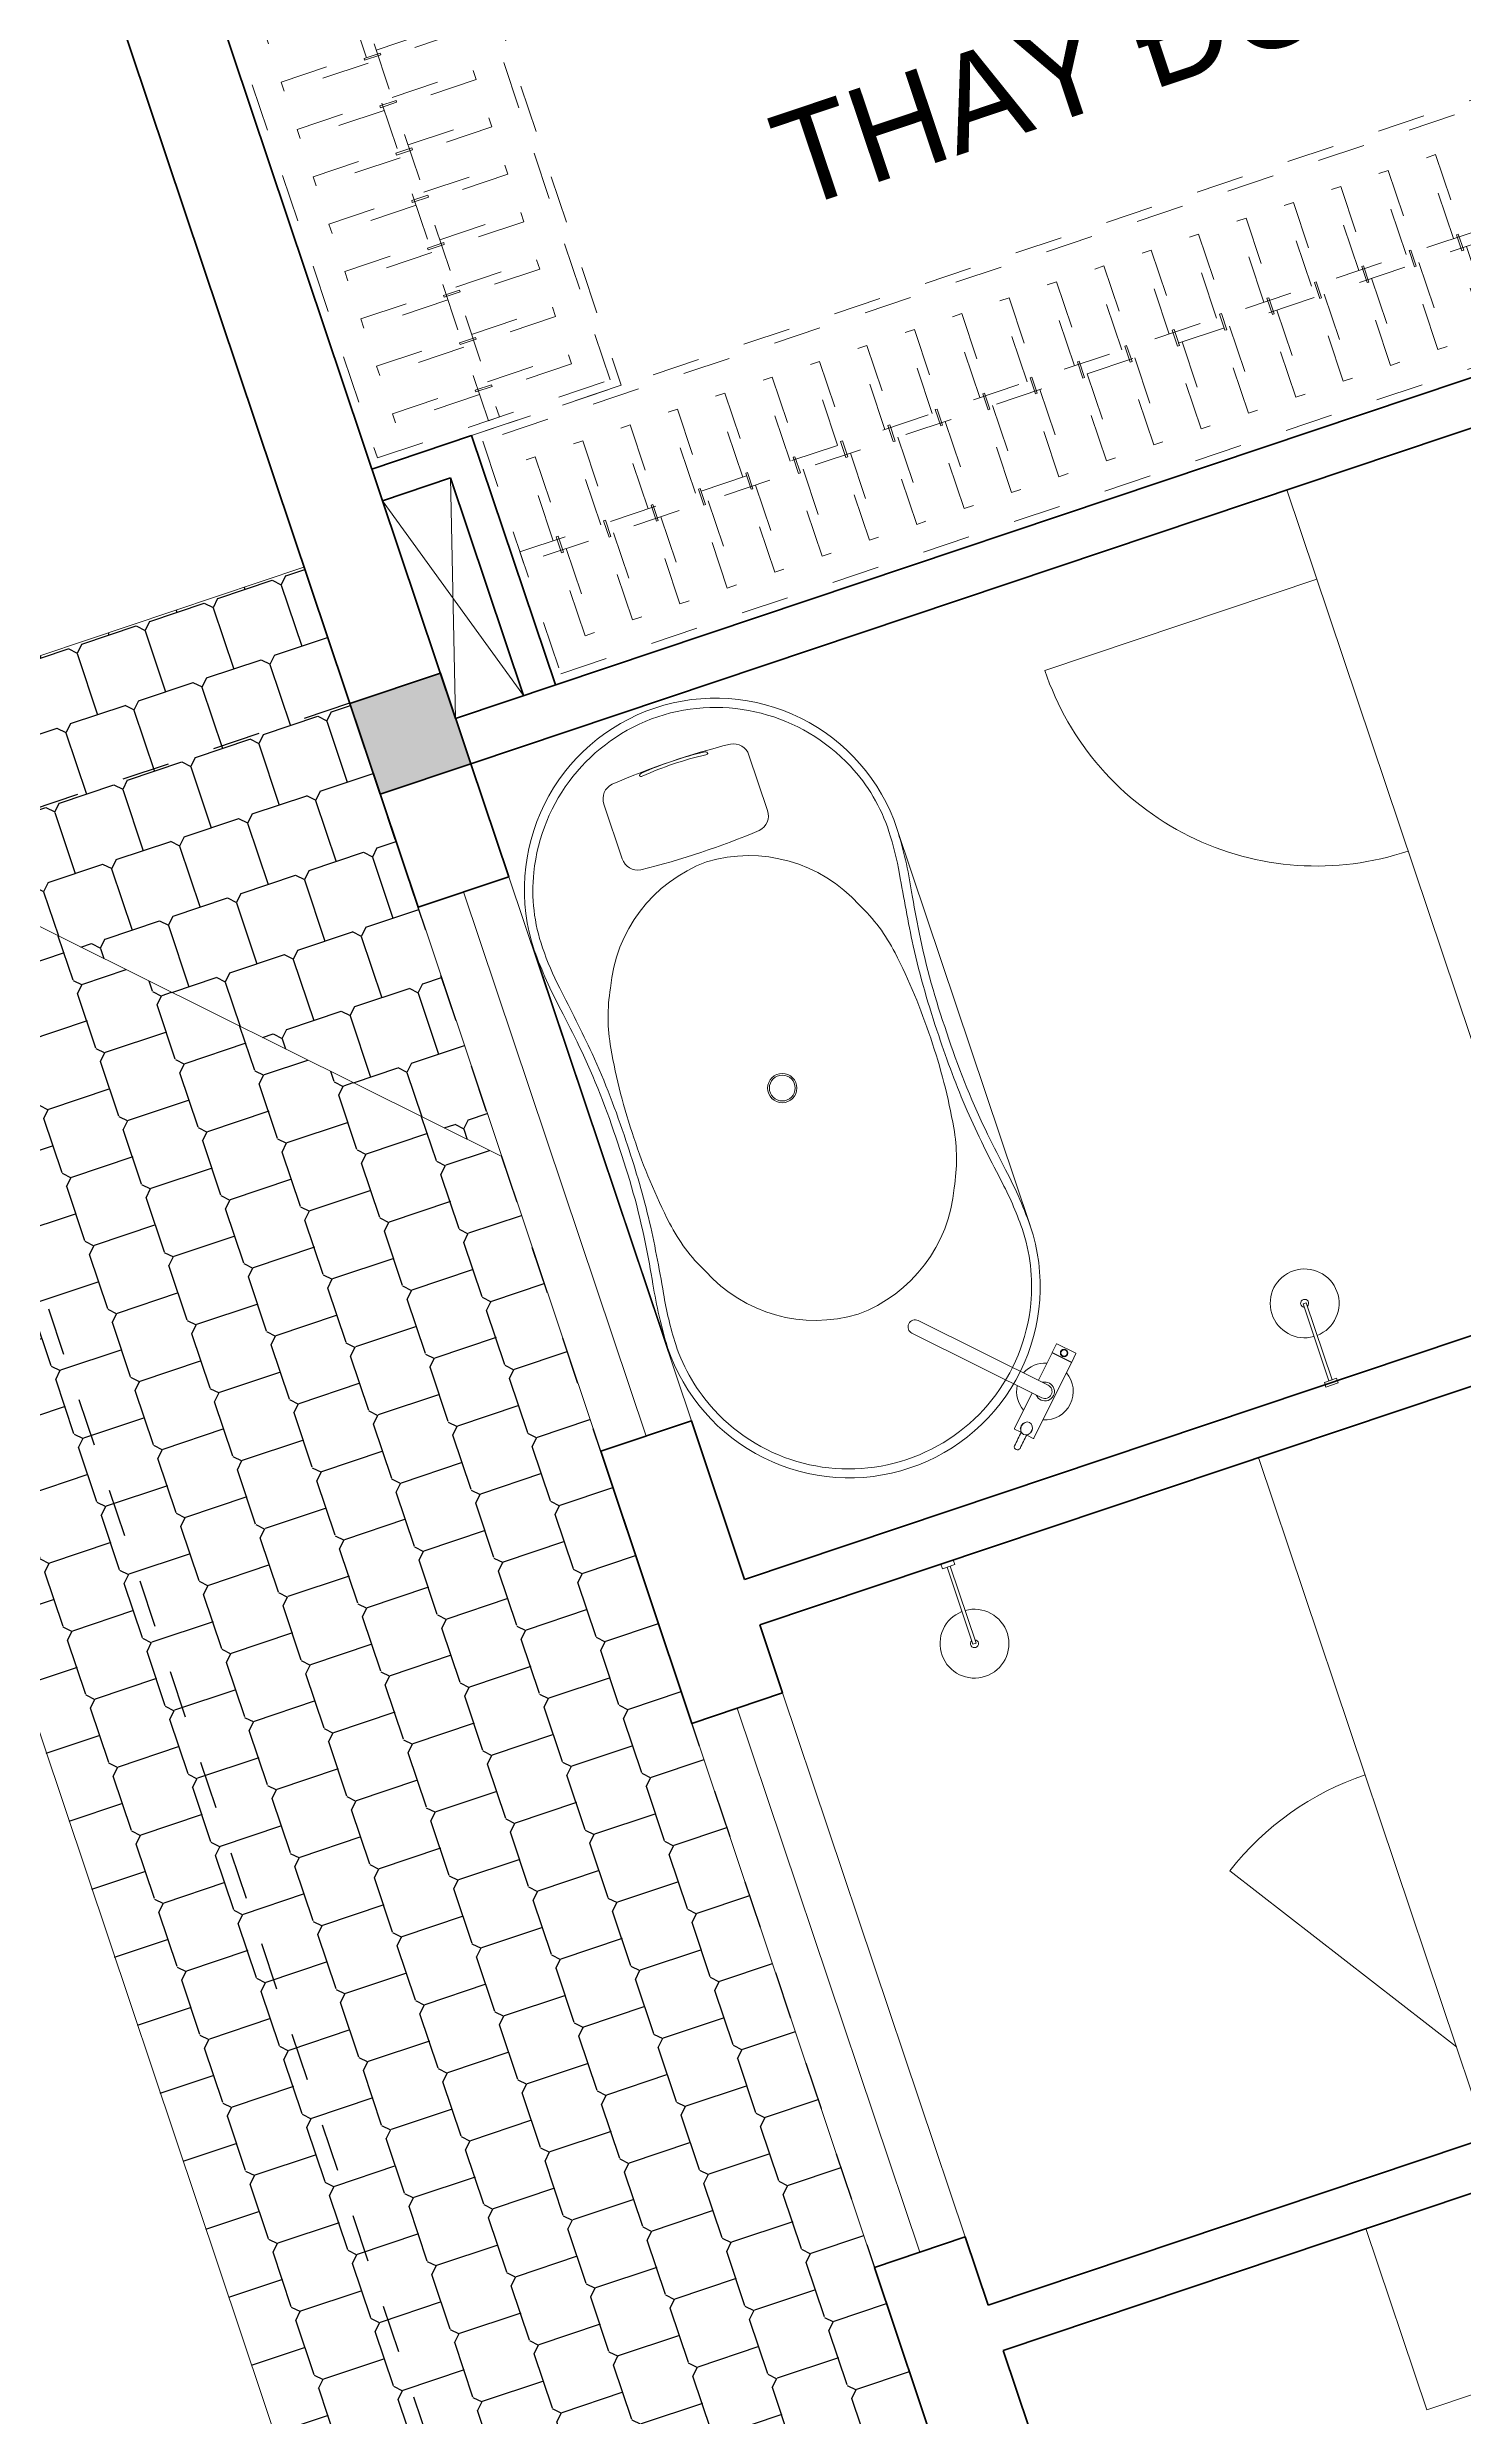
# Model space of a CAD drawing. Header units: metres. Extents: x 568332 to 569219, y 2065964 to 2066430.
# Drawn here: x 568527.203 to 568530.164, y 2066046.655 to 2066051.609 of the extents above; entities that cross this region are included whole.
import ezdxf

# ---------------------------------------------------------------- set-up
doc = ezdxf.new("R2010")
doc.units = ezdxf.units.M
doc.linetypes.add('HIDDEN', pattern=[0.375, 0.25, -0.125])
doc.linetypes.add('X-5M-G-MB PHONGNGU$0$HIDDEN2', pattern=[0.1875, 0.125, -0.0625])
doc.layers.get('0').update_dxf_attribs({"linetype": 'CONTINUOUS'})
doc.layers.get('DEFPOINTS').update_dxf_attribs({"linetype": 'CONTINUOUS'})
for name, color, linetype, lineweight in [('-CONCRETE', 1, 'CONTINUOUS', 35), ('-DOOR', 137, 'CONTINUOUS', 9), ('-FURNITURE', 46, 'CONTINUOUS', 9), ('-LINE1', 7, 'CONTINUOUS', 18), ('-STEEL1', 1, 'CONTINUOUS', 35), ('-TEXT', 7, 'CONTINUOUS', 15), ('-WALL', 4, 'CONTINUOUS', 35)]:
    doc.layers.add(name, color=color, linetype=linetype, lineweight=lineweight)
doc.layers.add('13. NET HATCH', color=252, linetype='CONTINUOUS')
doc.styles.add('vnavanth', font='', dxfattribs={"width": 0.8})
doc.styles.get('vnavanth').set_extended_font_data('.VnAvantH')

# ---------------------------------------------------------------- blocks, each defined once
blk = doc.blocks.new('*U209')
at = {"linetype": 'X-5M-G-MB PHONGNGU$0$HIDDEN2'}
for points in [[(0, 600.0000000004657), (0, 0), (2596.28018283003, -9.518701025103515e-10), (2596.28018283003, 599.9999999995138)], [(2576.28018283003, 579.9996613714404), (2576.28018283003, 19.99966137144057), (20, 20.00000000046566), (20, 580.0000000004657)], [(2576.28018283003, 286.6991212945226), (2576.28018283003, 313.0991212944294), (20, 313.0991212953813), (19.99999859370291, 286.6991212952417)], [(113.7817614636733, 319.1750910408318), (109.4317788550979, 319.1750910408318), (109.4317788550979, 280.441767644881), (113.7817614636733, 280.441767644881)], [(227.7817614636733, 319.1750910407849), (223.4317788550979, 319.1750910407849), (223.4317788550979, 280.4417676448341), (227.7817614636733, 280.4417676448341)], [(341.7817614636733, 319.175091040738), (337.4317788550979, 319.175091040738), (337.4317788550979, 280.4417676447872), (341.7817614636733, 280.4417676447872)], [(455.7817614636733, 319.1750910406911), (451.4317788550979, 319.1750910406911), (451.4317788550979, 280.4417676447403), (455.7817614636733, 280.4417676447403)], [(569.7817614636733, 319.1750910406442), (565.431778855098, 319.1750910406442), (565.431778855098, 280.4417676446934), (569.7817614636733, 280.4417676446934)], [(683.7817614636733, 319.1750910405973), (679.431778855098, 319.1750910405973), (679.431778855098, 280.4417676446465), (683.7817614636733, 280.4417676446465)], [(797.7817614636733, 319.1750910405504), (793.431778855098, 319.1750910405504), (793.431778855098, 280.4417676445996), (797.7817614636733, 280.4417676445996)], [(911.7817614636733, 319.1750910405035), (907.431778855098, 319.1750910405035), (907.431778855098, 280.4417676445527), (911.7817614636733, 280.4417676445527)], [(1025.781761463673, 319.1750910404566), (1021.431778855098, 319.1750910404566), (1021.431778855098, 280.4417676445057), (1025.781761463673, 280.4417676445057)], [(1139.781761463673, 319.1750910404097), (1135.431778855098, 319.1750910404097), (1135.431778855098, 280.4417676444588), (1139.781761463673, 280.4417676444588)], [(1253.781761463673, 319.1750910403628), (1249.431778855098, 319.1750910403628), (1249.431778855098, 280.4417676444119), (1253.781761463673, 280.4417676444119)], [(1367.781761463673, 319.1750910403159), (1363.431778855098, 319.1750910403159), (1363.431778855098, 280.441767644365), (1367.781761463673, 280.441767644365)], [(1481.781761463673, 319.175091040269), (1477.431778855098, 319.175091040269), (1477.431778855098, 280.4417676443181), (1481.781761463673, 280.4417676443181)], [(1595.781761463673, 319.175091040222), (1591.431778855098, 319.175091040222), (1591.431778855098, 280.4417676442712), (1595.781761463673, 280.4417676442712)], [(1709.781761463673, 319.1750910401751), (1705.431778855098, 319.1750910401751), (1705.431778855098, 280.4417676442243), (1709.781761463673, 280.4417676442243)], [(1823.781761463673, 319.1750910401282), (1819.431778855098, 319.1750910401282), (1819.431778855098, 280.4417676441774), (1823.781761463673, 280.4417676441774)], [(1937.781761463673, 319.1750910400813), (1933.431778855098, 319.1750910400813), (1933.431778855098, 280.4417676441305), (1937.781761463673, 280.4417676441305)], [(2051.781761463673, 319.1750910400344), (2047.431778855098, 319.1750910400344), (2047.431778855098, 280.4417676440836), (2051.781761463673, 280.4417676440836)], [(2165.781761463673, 319.1750910399875), (2161.431778855098, 319.1750910399875), (2161.431778855098, 280.4417676440366), (2165.781761463673, 280.4417676440366)], [(2279.781761463673, 319.1750910399406), (2275.431778855098, 319.1750910399406), (2275.431778855098, 280.4417676439897), (2279.781761463673, 280.4417676439897)], [(2393.781761463673, 319.1750910398937), (2389.431778855098, 319.1750910398937), (2389.431778855098, 280.4417676439429), (2393.781761463673, 280.4417676439429)], [(2507.781761463673, 319.1750910398468), (2503.431778855098, 319.1750910398468), (2503.431778855098, 280.441767643896), (2507.781761463673, 280.441767643896)]]:
    blk.add_lwpolyline(points, close=True, dxfattribs=at)
for points in [[(122.2409142897814, 313.1103512093413), (122.2409142897814, 515.2497102723445), (100.1765458012815, 515.2497102723445), (100.1765458012815, 313.1103512093413)], [(236.2409142897814, 313.1103512092944), (236.2409142897814, 515.2497102722975), (214.1765458012815, 515.2497102722975), (214.1765458012815, 313.1103512092944)], [(350.2409142897814, 313.1103512092475), (350.2409142897814, 515.2497102722507), (328.1765458012815, 515.2497102722507), (328.1765458012815, 313.1103512092475)], [(464.2409142897814, 313.1103512092006), (464.2409142897814, 515.2497102722037), (442.1765458012815, 515.2497102722037), (442.1765458012815, 313.1103512092006)], [(578.2409142897814, 313.1103512091537), (578.2409142897814, 515.2497102721569), (556.1765458012815, 515.2497102721569), (556.1765458012815, 313.1103512091537)], [(692.2409142897814, 313.1103512091068), (692.2409142897814, 515.24971027211), (670.1765458012815, 515.24971027211), (670.1765458012815, 313.1103512091068)], [(806.2409142897814, 313.1103512090599), (806.2409142897814, 515.249710272063), (784.1765458012815, 515.249710272063), (784.1765458012815, 313.1103512090599)], [(920.2409142897814, 313.110351209013), (920.2409142897814, 515.2497102720162), (898.1765458012815, 515.2497102720162), (898.1765458012815, 313.110351209013)], [(1034.240914289781, 313.1103512089661), (1034.240914289781, 515.2497102719692), (1012.176545801281, 515.2497102719692), (1012.176545801281, 313.1103512089661)], [(1148.240914289781, 313.1103512089192), (1148.240914289781, 515.2497102719224), (1126.176545801281, 515.2497102719224), (1126.176545801281, 313.1103512089192)], [(1262.240914289781, 313.1103512088723), (1262.240914289781, 515.2497102718754), (1240.176545801281, 515.2497102718754), (1240.176545801281, 313.1103512088723)], [(1376.240914289781, 313.1103512088254), (1376.240914289781, 515.2497102718285), (1354.176545801281, 515.2497102718285), (1354.176545801281, 313.1103512088254)], [(1490.240914289781, 313.1103512087785), (1490.240914289781, 515.2497102717816), (1468.176545801281, 515.2497102717816), (1468.176545801281, 313.1103512087785)], [(1604.240914289781, 313.1103512087315), (1604.240914289781, 515.2497102717347), (1582.176545801281, 515.2497102717347), (1582.176545801281, 313.1103512087315)], [(1718.240914289781, 313.1103512086846), (1718.240914289781, 515.2497102716878), (1696.176545801281, 515.2497102716878), (1696.176545801281, 313.1103512086846)], [(1832.240914289781, 313.1103512086377), (1832.240914289781, 515.2497102716409), (1810.176545801281, 515.2497102716409), (1810.176545801281, 313.1103512086377)], [(1946.240914289781, 313.1103512085908), (1946.240914289781, 515.2497102715939), (1924.176545801281, 515.2497102715939), (1924.176545801281, 313.1103512085908)], [(2060.240914289781, 313.1103512085439), (2060.240914289781, 515.2497102715471), (2038.176545801281, 515.2497102715471), (2038.176545801281, 313.1103512085439)], [(2174.240914289781, 313.110351208497), (2174.240914289781, 515.2497102715001), (2152.176545801281, 515.2497102715001), (2152.176545801281, 313.110351208497)], [(2288.240914289781, 313.1103512084501), (2288.240914289781, 515.2497102714533), (2266.176545801281, 515.2497102714533), (2266.176545801281, 313.1103512084501)], [(2402.240914289781, 313.1103512084032), (2402.240914289781, 515.2497102714063), (2380.176545801281, 515.2497102714063), (2380.176545801281, 313.1103512084032)], [(2516.240914289781, 313.1103512083563), (2516.240914289781, 515.2497102713594), (2494.176545801281, 515.2497102713594), (2494.176545801281, 313.1103512083563)], [(100.1765458012815, 286.7103512094345), (100.1765458012815, 92.0852110228024), (122.2409142897814, 92.0852110228024), (122.2409142897814, 286.7103512094345)], [(214.1765458012815, 286.7103512093876), (214.1765458012815, 92.08521102275549), (236.2409142897814, 92.08521102275549), (236.2409142897814, 286.7103512093876)], [(328.1765458012815, 286.7103512093407), (328.1765458012815, 92.08521102270858), (350.2409142897814, 92.08521102270858), (350.2409142897814, 286.7103512093407)], [(442.1765458012815, 286.7103512092938), (442.1765458012815, 92.08521102266168), (464.2409142897814, 92.08521102266168), (464.2409142897814, 286.7103512092938)], [(556.1765458012815, 286.7103512092469), (556.1765458012815, 92.08521102261477), (578.2409142897814, 92.08521102261477), (578.2409142897814, 286.7103512092469)], [(670.1765458012815, 286.7103512092), (670.1765458012815, 92.08521102256786), (692.2409142897814, 92.08521102256786), (692.2409142897814, 286.7103512092)], [(784.1765458012815, 286.7103512091531), (784.1765458012815, 92.08521102252095), (806.2409142897814, 92.08521102252095), (806.2409142897814, 286.7103512091531)], [(898.1765458012815, 286.7103512091062), (898.1765458012815, 92.08521102247404), (920.2409142897814, 92.08521102247404), (920.2409142897814, 286.7103512091062)], [(1012.176545801281, 286.7103512090592), (1012.176545801281, 92.08521102242715), (1034.240914289781, 92.08521102242715), (1034.240914289781, 286.7103512090592)], [(1126.176545801281, 286.7103512090123), (1126.176545801281, 92.08521102238024), (1148.240914289781, 92.08521102238024), (1148.240914289781, 286.7103512090123)], [(1240.176545801281, 286.7103512089654), (1240.176545801281, 92.08521102233333), (1262.240914289781, 92.08521102233333), (1262.240914289781, 286.7103512089654)], [(1354.176545801281, 286.7103512089186), (1354.176545801281, 92.08521102228642), (1376.240914289781, 92.08521102228642), (1376.240914289781, 286.7103512089186)], [(1468.176545801281, 286.7103512088717), (1468.176545801281, 92.0852110222395), (1490.240914289781, 92.0852110222395), (1490.240914289781, 286.7103512088717)], [(1582.176545801281, 286.7103512088247), (1582.176545801281, 92.0852110221926), (1604.240914289781, 92.0852110221926), (1604.240914289781, 286.7103512088247)], [(1696.176545801281, 286.7103512087778), (1696.176545801281, 92.0852110221457), (1718.240914289781, 92.0852110221457), (1718.240914289781, 286.7103512087778)], [(1810.176545801281, 286.7103512087309), (1810.176545801281, 92.08521102209879), (1832.240914289781, 92.08521102209879), (1832.240914289781, 286.7103512087309)], [(1924.176545801281, 286.710351208684), (1924.176545801281, 92.08521102205188), (1946.240914289781, 92.08521102205188), (1946.240914289781, 286.710351208684)], [(2038.176545801281, 286.7103512086371), (2038.176545801281, 92.08521102200497), (2060.240914289781, 92.08521102200497), (2060.240914289781, 286.7103512086371)], [(2152.176545801281, 286.7103512085902), (2152.176545801281, 92.08521102195806), (2174.240914289781, 92.08521102195806), (2174.240914289781, 286.7103512085902)], [(2266.176545801281, 286.7103512085433), (2266.176545801281, 92.08521102191116), (2288.240914289781, 92.08521102191116), (2288.240914289781, 286.7103512085433)], [(2380.176545801281, 286.7103512084964), (2380.176545801281, 92.08521102186425), (2402.240914289781, 92.08521102186425), (2402.240914289781, 286.7103512084964)], [(2494.176545801281, 286.7103512084495), (2494.176545801281, 92.08521102181734), (2516.240914289781, 92.08521102181734), (2516.240914289781, 286.7103512084495)]]:
    blk.add_lwpolyline(points, dxfattribs=at)
blk = doc.blocks.new('A$C52EE6B0C')
for p, q in [((-17.20769670707523, 15.73427220259327), (17.21740616677562, 15.73427220259327)), ((-17.20769664159161, -15.76179078378482), (17.25286010079435, -15.76177874789573))]:
    blk.add_line(p, q)
for radius in [1.2047244094, 1.0625984252]:
    blk.add_circle((0.004854760598391294, -0.01375929062487558), radius)
for centre, radius, start, end in [((-17.24314525874797, -0.01207868778146803), 15.74633857169191, 90.00004679933201, 180.0060212317107), ((-18.18116453613038, -21.56814891623799), 37.31420158923805, 80.32537186998005, 88.55949406869577), ((18.19087405753089, -21.56814891623799), 37.31420158923805, 91.44050593130423, 99.67462813001998), ((17.25285478011938, -0.01207868778146803), 15.74633857169191, 359.9939787682893, 89.999953200668), ((-17.21041953764507, 0.001682114729192108), 15.03342542002128, 114.0143397923319, 180.0588324882195), ((-17.25508472573711, 0.1019342582440004), 14.92367355756088, 89.89259614786677, 114.0143398310184), ((-17.85723445771146, -16.41196067107376), 31.44385665188106, 80.95530103647799, 88.85173392611411), ((3.492732717044419, 116.0118507486186), 102.6900642221361, 260.8064278436171, 264.356453546728), ((10.00461303815246, 158.7953360565007), 145.2428134353977, 261.321760178495, 262.6566174950622), ((-0.8758374273893423, 77.0744670072454), 62.80248494290996, 262.9722866301048, 270.8034968767962), ((-0.4392543211579323, 89.40770245710155), 75.83928513553873, 265.3361413481834, 270.3355216603239), ((0.8855469487607479, 77.0744670072454), 62.80248494290996, 269.1965031232039, 277.0277133698951), ((0.5786736126174219, 84.46415005414747), 70.89675459107134, 269.5362586194438, 275.7509718273354), ((-18.4352474148327, 226.8786012548953), 214.5500408366301, 276.9922117853802, 278.5967700074263), ((-9.994903516751947, 158.7953360565007), 145.2428134353977, 277.3433825049378, 278.678239821505), ((17.49661970126908, -11.01489087357186), 26.04177352760918, 90.57161639594337, 98.52623542419117), ((17.38028173809289, 0.6458196171442978), 14.38048270410287, 65.5240217261104, 90.57161639594337), ((17.03142645675689, -0.1205247127218172), 15.22249436628161, 0.4018525137937155, 65.5240217261104), ((-5.419667109847069, -2.205582012422383), 14.69270855791083, 98.51976196149644, 117.8512947361469), ((-0.2559751088847406, -36.67531980102649), 49.54707038386372, 89.69837733597764, 98.51976196149644), ((0.26568463028525, -36.67531980102649), 49.54707038386372, 81.48023803850357, 90.30162266402236), ((5.429376631247578, -2.205582012422383), 14.69270855791083, 62.14870526385309, 81.48023803850357), ((-7.450100970658241, -0.4025184732163325), 12.18724008712164, 113.3669392692271, 178.1720206420629), ((7.459810492087854, -0.4025184732163325), 12.18724008712164, 1.827979357937088, 66.63306073077288), ((28.29923964393674, 2.770475775178056), 0.2863587186237817, 160.8078893687392, 185.677575747249), ((1.032724158198107, 0.0596931052277796), 27.11457574387047, 359.8447870516113, 5.677575747249001), ((28.14528837171383, 2.82406351249665), 0.1233475539422422, 123.474108831765, 160.8078893687392), ((28.11764562025201, 2.865868186636362), 0.07323016681635565, 85.79124561711077, 123.474108831765), ((28.11499697584077, 2.829875804425683), 0.1093198730242431, 39.09426345110634, 85.79124561711077), ((27.9923979784362, 2.718469867249951), 0.2748749163090767, 4.941295606222266, 41.00239497281166), ((1.841417531803017, 0.05082119413418695), 26.56153366930607, 359.8606935406443, 5.815426488843808), ((-17.24314525874797, -0.01544044824549928), 15.74633857169191, 179.9939787682893, 269.999953200668), ((-17.21041951692314, -0.02920073014684021), 15.03342545060523, 179.9411309193374, 245.9856601689816), ((-7.450100970658241, 0.3749993371893652), 12.18724008712164, 181.8279793579371, 246.6330607307729), ((7.459810492087854, 0.3749993371893652), 12.18724008712164, 293.3669392692271, 358.1720206420629), ((17.25285478011938, -0.01544044824549928), 15.74633857169191, 270.000046799332, 0.006021231710728335), ((17.0314264257031, 0.09300610912032425), 15.22249441194929, 294.4759783475301, 359.5981396082714), ((1.032724158198107, -0.08721224125474691), 27.11457574387047, 354.322424252751, 0.1552129483886985), ((1.841417531803017, -0.07834033016115427), 26.56153366930607, 354.1845735111562, 0.1393064593556944), ((28.29923964393674, -2.797994911205024), 0.2863587186237817, 174.322424252751, 199.1921106312608), ((28.14528837171383, -2.851582648523618), 0.1233475539422422, 199.1921106312608, 236.525891168235), ((28.11764562025201, -2.89338732266333), 0.07323016681635565, 236.525891168235, 274.2087543828892), ((28.11499697584077, -2.85739494045265), 0.1093198730242431, 274.2087543828892, 320.9057365488936), ((27.9923979784362, -2.745989003276918), 0.2748749163090767, 318.9976050271883, 355.0587043937777), ((-5.419667109847069, 2.178062876395416), 14.69270855791083, 242.1487052638531, 261.4802380385036), ((5.429376631247578, 2.178062876395416), 14.69270855791083, 278.5197619614964, 297.8512947361469), ((-0.2559751088847406, 36.64780066499952), 49.54707038386372, 261.4802380385036, 270.3016226640223), ((-0.4392543211579323, -89.43522109673359), 75.83928513553873, 89.66447833967614, 94.66385865181664), ((0.26568463028525, 36.64780066499952), 49.54707038386372, 269.6983773359776, 278.5197619614964), ((0.5786736126174219, -84.4916686937795), 70.89675459107134, 84.24902817266455, 90.4637413805562), ((-17.25508472573711, -0.1294528978760354), 14.92367355756088, 245.9856601689816, 270.1074038521332), ((-18.18116453613038, 21.54062978021102), 37.31420158923805, 271.4405059313042, 279.6746281300199), ((-17.85723445771146, 16.38444203144172), 31.44385665188106, 271.1482660738859, 279.044698963522), ((3.492732717044419, -116.0393693881924), 102.6900642221361, 95.64354645327202, 99.19357215638293), ((10.00461303815246, -158.8228551925276), 145.2428134353977, 97.3433825049378, 98.67823982150497), ((-0.8758374273893423, -77.10198614327237), 62.80248494290996, 89.19650312320385, 97.02771336989514), ((0.8855469487607479, -77.10198614327237), 62.80248494290996, 82.97228663010486, 90.80349687679617), ((-18.4352474148327, -226.9061198945274), 214.5500408366301, 81.40322999257371, 83.00778821461982), ((-9.994903516751947, -158.8228551925276), 145.2428134353977, 81.32176017849503, 82.65661749506219), ((18.19087405753089, 21.54062978021102), 37.31420158923805, 260.32537186998, 268.5594940686958), ((17.49661970126908, 10.98737223393982), 26.04177352760918, 261.4737645758088, 269.4283836040566), ((17.38028173809289, -0.6733382567763329), 14.38048270410287, 269.4283836040566, 294.4759782738896)]:
    blk.add_arc(centre, radius, start, end)
at = {"layer": 'DEFPOINTS'}
for tag, p in [('MODELNUMBER', (0, 0)), ('TRADENAME', (0, -0.001666666648816317)), ('PRODUCT', (0, -0.003333333355840296)), ('MATERIAL', (0, -0.005000000004656613))]:
    blk.add_attdef(tag, p, '', height=0.001, dxfattribs=at)
blk = doc.blocks.new('A$C4D835AF5')
at = {"layer": '-FURNITURE', "ltscale": 8}
for p, q in [((-3.937007874133997, 0.3346456687140744), (-3.937007874133997, 0.8661417323164642)), ((-3.856363968050573, 0.3149606298829895), (-3.917322834720835, 0.3149606298829895)), ((3.14960629917914, 0.905511811026372), (-3.897637795307674, 0.905511811026372)), ((-3.549881889834069, 0.4615121080132667), (-3.549881889834069, 0.4918150943994988)), ((-3.339881889871322, 0.4918150943994988), (-3.339881889871322, 0.4615121080132667)), ((-0.5905511811724864, 0), (-0.5905511811724864, -12.08661417319672)), ((0.5905511810560711, 0), (0.5905511810560711, -12.08661417319672)), ((3.14960629917914, -0.9055118109972682), (3.14960629917914, 0.905511811026372)), ((3.169291338417679, 0.8956692913197912), (3.14960629917914, 0.8956692913197912)), ((3.169291338417679, -0.8956692912906874), (3.169291338417679, 0.8956692913197912)), ((3.188976377830841, 0.905511811026372), (3.976377952611074, 0.905511811026372)), ((3.996062992024235, -0.8858222072885837), (3.996062992024235, 0.8858183881966397)), ((-3.937007874133997, -0.8661417323164642), (-3.937007874133997, -0.3346456698782276)), ((-3.859123134170659, -0.3149606298829895), (-3.917322834720835, -0.3149606298829895)), ((-0.5905511811724864, -0.9055118109972682), (-3.897637795307674, -0.9055118109972682)), ((-3.702086295757908, -0.4482994973659515), (-3.703305563307367, -0.4183928251150064)), ((-3.626116961007938, -0.4552132484968752), (-3.624325704469811, -0.4472871391335502)), ((-3.592593900160864, -0.4693618138844613), (-3.593808271281887, -0.4553162374941166)), ((-3.516390349017456, -0.4728221969853621), (-3.515662283170968, -0.4687519224826247)), ((-3.483023508393671, -0.4913916403020266), (-3.485677747870795, -0.4713251190551091)), ((-3.406740271369927, -0.4913916403020266), (-3.404085924616084, -0.4713243082514964)), ((-3.373373430629726, -0.4728221969853621), (-3.374101741297636, -0.4687505542242434)), ((-3.297169879544526, -0.4693618138844613), (-3.295955249399412, -0.4553132418950554)), ((-3.263646818697453, -0.4552132484968752), (-3.265438825008459, -0.4472838216461241)), ((-3.187677483947482, -0.4482994973659515), (-3.186458005278837, -0.4183876432944089)), ((3.14960629917914, -0.9055118109972682), (0.5905511810560711, -0.9055118109972682)), ((3.169291338417679, -0.8956692912906874), (3.14960629917914, -0.8956692912906874)), ((3.188976377830841, -0.9055118109972682), (3.976377952611074, -0.9055118109972682))]:
    blk.add_line(p, q, dxfattribs=at)
for radius in [0.3110236219999999, 0.264425112]:
    blk.add_circle((3.582677165279165, 0), radius, dxfattribs=at)
for centre, radius, start, end in [((-5.820766091346741e-11, 0), 2.3622047244, 22.54031043733562, 157.4596895626644), ((-5.172746209602337, -0.009833991935011), 0.2398274364867001, 175.3988683949836, 267.683684738816), ((-5.162281866127159, 0.001097322150599211), 0.2496571373087167, 92.26055198415715, 178.0931381794738), ((-5.411562051915098, -2528.914153773454), 2529.164725280366, 89.9660810117202, 89.99457585702427), ((-3.897637795307674, 0.8661417323164642), 0.03937007869999999, 90, 180), ((-3.917322834720835, 0.334645669296151), 0.0196850394, 180, 270), ((-3.444696608930826, -0.1800324727082625), 0.6800319107999998, 90.0155575041171, 98.89806549202986), ((-3.445067178807221, -0.1800325420044828), 0.6800319804999999, 81.10193476241767, 89.98433540355451), ((-5.820766091346741e-11, 0), 0.7874015747999998, 318.5903779145428, 221.4096220854572), ((-5.820766091346741e-11, 0), 0.5905511810999999, 0, 180), ((3.188976377830841, 0.8858267717296258), 0.0196850394, 90, 180), ((3.976377952611074, 0.8858267717296258), 0.0196850394, 0, 90), ((-4.563514047302306, 275.4393603570643), 275.6895205756396, 269.8713704548476, 270.134413801293), ((-3.917322834720835, -0.334645669296151), 0.0196850394, 90, 180), ((-3.897637795307674, -0.8661417323164642), 0.03937007869999999, 180, 270), ((-3.69050836347742, -0.4472920451080427), 0.01162168131717254, 184.9730588167124, 258.0340652050838), ((-3.646140178490896, -0.2514027326542418), 0.2124717066311285, 257.2815863172942, 272.5837431166033), ((-3.637047897733282, -0.4523756541602779), 0.01129324217511807, 272.4656825237923, 345.4476281752974), ((-3.581550852512009, -0.4681202150823083), 0.01111262650185997, 186.4149760746678, 247.4426638316044), ((-3.544597993255593, -0.2922010583861265), 0.190689105969796, 257.5175194414243, 274.7853332085882), ((-3.528885980602354, -0.4692233995883726), 0.01300354377461912, 270.8627506118385, 343.9333648868276), ((-3.471052158158273, -0.4887641616223846), 0.01225629918881619, 192.3790292665462, 260.142289403178), ((-3.445049900154117, -0.295684714539675), 0.2070703525339242, 262.2005895473907, 277.9341143868692), ((-3.417906698421575, -0.4895470514893532), 0.01131775609399448, 277.3077516790804, 350.6199838641652), ((-3.361692738719285, -0.4698820120247547), 0.01204505090893129, 194.128595859641, 259.0416995531207), ((-3.342932183295488, -0.2742454641556833), 0.2085271705549764, 264.2062775251951, 279.0284077801071), ((-3.310024282021914, -0.4671465401770547), 0.01304389132053663, 269.1875638990808, 350.2219325995679), ((-3.252893783501349, -0.4524938771792222), 0.01109156189044463, 194.1921654394817, 261.8514003855582), ((-3.243402015476022, -0.2392133744724561), 0.2245328352159587, 267.1755962354845, 281.6727780298017), ((-3.20032295252895, -0.4465554517519195), 0.01276517026006314, 280.6032237323427, 352.1473828500294), ((-5.820766091346741e-11, 0), 2.3622047244, 202.5403104373356, 255.4906014981622), ((-5.820766091346741e-11, 0), 2.3622047244, 284.5092583305358, 337.4596895626644), ((3.188976377830841, -0.8858267716132104), 0.0196850394, 180, 270), ((3.976377952611074, -0.8858267716132104), 0.0196850394, 270, 0), ((-5.820766091346741e-11, -12.08661417319672), 0.5905511810999999, 180, 0)]:
    blk.add_arc(centre, radius, start, end, dxfattribs=at)
blk.add_ellipse((-3.444881830888335, -0.001299991592532024), major_axis=(0.5549964930499999, 1.979270000163069e-05), ratio=0.8491940411667758, dxfattribs=at)
for tag, p in [('TRADENAME', (-0.004336408572271466, 0.006709126027999446)), ('MODELNUMBER', (-0.004336408572271466, 0.008375792705919594)), ('PRODUCT', (-0.004336408572271466, 0.005042459379183128)), ('MATERIAL', (-0.004336408572271466, 0.003375792701262981))]:
    blk.add_attdef(tag, p, '', height=0.0009999999999999998, dxfattribs=at)
blk = doc.blocks.new('A$C513779E1')
at = {"layer": '-FURNITURE', "ltscale": 5}
for p, q in [((-155.6625374760479, -560.0783866103739), (-155.7294287066907, -682.401587806642)), ((164.3432983346283, -560.8332392722368), (164.2771489713341, -681.6467351429164))]:
    blk.add_line(p, q, dxfattribs=at)
for centre, radius, start, end in [((-121.4878484364599, -559.7927261032164), 34.19417278572232, 97.79750243116446, 180.4786434526798), ((-0.6689657662063837, -2204.394539417699), 1683.161974464355, 85.38531070575098, 94.27462811813768), ((130.1318487897515, -560.5699191978201), 34.19417278572232, 359.5587913522712, 82.23993242050727), ((-121.5204483158886, -682.7208517771214), 34.19417278572232, 179.4650466896637, 262.1461876813734), ((130.1000457536429, -681.8764492999762), 34.19417278572232, 277.7037576779385, 0.3848987823128964), ((-1.108293259516358, 961.925919180736), 1683.174451148718, 265.7381508572186, 274.6274353095529)]:
    blk.add_arc(centre, radius, start, end, dxfattribs=at)
at = {"layer": '-FURNITURE', "ltscale": 8}
ref = blk.add_blockref('A$C4D835AF5', (-319.1728307064623, 776.0634860619903), dxfattribs=dict(at, xscale=-25.08682081009749, yscale=25.08682081009749, zscale=25.08682081009749, rotation=45))
ref.add_attrib('MODELNUMBER', 'K-T97328-4', (-319.2622246555984, 776.3067276431248), dxfattribs={"layer": 'DEFPOINTS', "height": 0.02508682081009749, "rotation": 224.9999999436282})
ref.add_attrib('TRADENAME', 'PURIST', (-319.232659548521, 776.2771625341848), dxfattribs={"layer": 'DEFPOINTS', "height": 0.02508682081009749, "rotation": 224.9999999436282})
ref.add_attrib('PRODUCT', 'BATH FILLER', (-319.2030944600701, 776.2475974475965), dxfattribs={"layer": 'DEFPOINTS', "height": 0.02508682081009749, "rotation": 224.9999999436282})
ref.add_attrib('MATERIAL', 'PREMIUM MATERIALS', (-319.1735293529928, 776.2180323405191), dxfattribs={"layer": 'DEFPOINTS', "height": 0.02508682081009749, "rotation": 224.9999999436282})
at = {"layer": '-FURNITURE', "xscale": 25.39829667096628, "yscale": 25.39829667096628, "zscale": 25.39829667096628, "rotation": 270}
blk.add_blockref('A$C52EE6B0C', (0, 0), dxfattribs=at).add_auto_attribs({'MODELNUMBER': 'K-1800', 'TRADENAME': 'ABRAZO', 'PRODUCT': 'BATH', 'MATERIAL': 'LITHOCAST'})
blk = doc.blocks.new('A$Cbeb9f07c')
for points in [[(241.8256940754072, 68.46290551844868), (241.826999517798, 75.4738509405579), (72.00065272211214, 75.50547271186952), (71.9993472797214, 68.4945272897603)], [(251.997474831951, 58.42171609785873), (252.0025189203152, 85.51125168570434), (241.828868840792, 85.51314602568164), (241.8238247524278, 58.42361043783603)]]:
    blk.add_lwpolyline(points, close=True)
for radius, start, end in [(72, 2.780001346980878, 357.1986616345336), (8.346062492523743, 24.82487611239994, 335.153786868532)]:
    blk.add_arc((71.99999999998545, 72), radius, start, end)
blk = doc.blocks.new('*U207')
at = {"linetype": 'X-5M-G-MB PHONGNGU$0$HIDDEN2'}
for points in [[(0, 600.0000000004657), (0, 0), (2028.83003839608, -7.183827039005439e-10), (2028.83003839608, 599.9999999997473)], [(2008.83003839608, 579.9996613716739), (2008.83003839608, 19.99966137167406), (20, 20.00000000046566), (20, 580.0000000004657)], [(2008.83003839608, 286.6991212947561), (2008.83003839608, 313.099121294663), (20, 313.0991212953813), (19.99999859370291, 286.6991212952417)], [(113.7817614636733, 319.1750910408318), (109.4317788550979, 319.1750910408318), (109.4317788550979, 280.441767644881), (113.7817614636733, 280.441767644881)], [(227.7817614636733, 319.1750910407849), (223.4317788550979, 319.1750910407849), (223.4317788550979, 280.4417676448341), (227.7817614636733, 280.4417676448341)], [(341.7817614636733, 319.175091040738), (337.4317788550979, 319.175091040738), (337.4317788550979, 280.4417676447872), (341.7817614636733, 280.4417676447872)], [(455.7817614636733, 319.1750910406911), (451.4317788550979, 319.1750910406911), (451.4317788550979, 280.4417676447403), (455.7817614636733, 280.4417676447403)], [(569.7817614636733, 319.1750910406442), (565.431778855098, 319.1750910406442), (565.431778855098, 280.4417676446934), (569.7817614636733, 280.4417676446934)], [(683.7817614636733, 319.1750910405973), (679.431778855098, 319.1750910405973), (679.431778855098, 280.4417676446465), (683.7817614636733, 280.4417676446465)], [(797.7817614636733, 319.1750910405504), (793.431778855098, 319.1750910405504), (793.431778855098, 280.4417676445996), (797.7817614636733, 280.4417676445996)], [(911.7817614636733, 319.1750910405035), (907.431778855098, 319.1750910405035), (907.431778855098, 280.4417676445527), (911.7817614636733, 280.4417676445527)], [(1025.781761463673, 319.1750910404566), (1021.431778855098, 319.1750910404566), (1021.431778855098, 280.4417676445057), (1025.781761463673, 280.4417676445057)], [(1139.781761463673, 319.1750910404097), (1135.431778855098, 319.1750910404097), (1135.431778855098, 280.4417676444588), (1139.781761463673, 280.4417676444588)], [(1253.781761463673, 319.1750910403628), (1249.431778855098, 319.1750910403628), (1249.431778855098, 280.4417676444119), (1253.781761463673, 280.4417676444119)], [(1367.781761463673, 319.1750910403159), (1363.431778855098, 319.1750910403159), (1363.431778855098, 280.441767644365), (1367.781761463673, 280.441767644365)], [(1481.781761463673, 319.175091040269), (1477.431778855098, 319.175091040269), (1477.431778855098, 280.4417676443181), (1481.781761463673, 280.4417676443181)], [(1595.781761463673, 319.175091040222), (1591.431778855098, 319.175091040222), (1591.431778855098, 280.4417676442712), (1595.781761463673, 280.4417676442712)], [(1709.781761463673, 319.1750910401751), (1705.431778855098, 319.1750910401751), (1705.431778855098, 280.4417676442243), (1709.781761463673, 280.4417676442243)], [(1823.781761463673, 319.1750910401282), (1819.431778855098, 319.1750910401282), (1819.431778855098, 280.4417676441774), (1823.781761463673, 280.4417676441774)], [(1937.781761463673, 319.1750910400813), (1933.431778855098, 319.1750910400813), (1933.431778855098, 280.4417676441305), (1937.781761463673, 280.4417676441305)]]:
    blk.add_lwpolyline(points, close=True, dxfattribs=at)
for points in [[(122.2409142897814, 313.1103512093413), (122.2409142897814, 515.2497102723445), (100.1765458012815, 515.2497102723445), (100.1765458012815, 313.1103512093413)], [(236.2409142897814, 313.1103512092944), (236.2409142897814, 515.2497102722975), (214.1765458012815, 515.2497102722975), (214.1765458012815, 313.1103512092944)], [(350.2409142897814, 313.1103512092475), (350.2409142897814, 515.2497102722507), (328.1765458012815, 515.2497102722507), (328.1765458012815, 313.1103512092475)], [(464.2409142897814, 313.1103512092006), (464.2409142897814, 515.2497102722037), (442.1765458012815, 515.2497102722037), (442.1765458012815, 313.1103512092006)], [(578.2409142897814, 313.1103512091537), (578.2409142897814, 515.2497102721569), (556.1765458012815, 515.2497102721569), (556.1765458012815, 313.1103512091537)], [(692.2409142897814, 313.1103512091068), (692.2409142897814, 515.24971027211), (670.1765458012815, 515.24971027211), (670.1765458012815, 313.1103512091068)], [(806.2409142897814, 313.1103512090599), (806.2409142897814, 515.249710272063), (784.1765458012815, 515.249710272063), (784.1765458012815, 313.1103512090599)], [(920.2409142897814, 313.110351209013), (920.2409142897814, 515.2497102720162), (898.1765458012815, 515.2497102720162), (898.1765458012815, 313.110351209013)], [(1034.240914289781, 313.1103512089661), (1034.240914289781, 515.2497102719692), (1012.176545801281, 515.2497102719692), (1012.176545801281, 313.1103512089661)], [(1148.240914289781, 313.1103512089192), (1148.240914289781, 515.2497102719224), (1126.176545801281, 515.2497102719224), (1126.176545801281, 313.1103512089192)], [(1262.240914289781, 313.1103512088723), (1262.240914289781, 515.2497102718754), (1240.176545801281, 515.2497102718754), (1240.176545801281, 313.1103512088723)], [(1376.240914289781, 313.1103512088254), (1376.240914289781, 515.2497102718285), (1354.176545801281, 515.2497102718285), (1354.176545801281, 313.1103512088254)], [(1490.240914289781, 313.1103512087785), (1490.240914289781, 515.2497102717816), (1468.176545801281, 515.2497102717816), (1468.176545801281, 313.1103512087785)], [(1604.240914289781, 313.1103512087315), (1604.240914289781, 515.2497102717347), (1582.176545801281, 515.2497102717347), (1582.176545801281, 313.1103512087315)], [(1718.240914289781, 313.1103512086846), (1718.240914289781, 515.2497102716878), (1696.176545801281, 515.2497102716878), (1696.176545801281, 313.1103512086846)], [(1832.240914289781, 313.1103512086377), (1832.240914289781, 515.2497102716409), (1810.176545801281, 515.2497102716409), (1810.176545801281, 313.1103512086377)], [(1946.240914289781, 313.1103512085908), (1946.240914289781, 515.2497102715939), (1924.176545801281, 515.2497102715939), (1924.176545801281, 313.1103512085908)], [(100.1765458012815, 286.7103512094345), (100.1765458012815, 92.0852110228024), (122.2409142897814, 92.0852110228024), (122.2409142897814, 286.7103512094345)], [(214.1765458012815, 286.7103512093876), (214.1765458012815, 92.08521102275549), (236.2409142897814, 92.08521102275549), (236.2409142897814, 286.7103512093876)], [(328.1765458012815, 286.7103512093407), (328.1765458012815, 92.08521102270858), (350.2409142897814, 92.08521102270858), (350.2409142897814, 286.7103512093407)], [(442.1765458012815, 286.7103512092938), (442.1765458012815, 92.08521102266168), (464.2409142897814, 92.08521102266168), (464.2409142897814, 286.7103512092938)], [(556.1765458012815, 286.7103512092469), (556.1765458012815, 92.08521102261477), (578.2409142897814, 92.08521102261477), (578.2409142897814, 286.7103512092469)], [(670.1765458012815, 286.7103512092), (670.1765458012815, 92.08521102256786), (692.2409142897814, 92.08521102256786), (692.2409142897814, 286.7103512092)], [(784.1765458012815, 286.7103512091531), (784.1765458012815, 92.08521102252095), (806.2409142897814, 92.08521102252095), (806.2409142897814, 286.7103512091531)], [(898.1765458012815, 286.7103512091062), (898.1765458012815, 92.08521102247404), (920.2409142897814, 92.08521102247404), (920.2409142897814, 286.7103512091062)], [(1012.176545801281, 286.7103512090592), (1012.176545801281, 92.08521102242715), (1034.240914289781, 92.08521102242715), (1034.240914289781, 286.7103512090592)], [(1126.176545801281, 286.7103512090123), (1126.176545801281, 92.08521102238024), (1148.240914289781, 92.08521102238024), (1148.240914289781, 286.7103512090123)], [(1240.176545801281, 286.7103512089654), (1240.176545801281, 92.08521102233333), (1262.240914289781, 92.08521102233333), (1262.240914289781, 286.7103512089654)], [(1354.176545801281, 286.7103512089186), (1354.176545801281, 92.08521102228642), (1376.240914289781, 92.08521102228642), (1376.240914289781, 286.7103512089186)], [(1468.176545801281, 286.7103512088717), (1468.176545801281, 92.0852110222395), (1490.240914289781, 92.0852110222395), (1490.240914289781, 286.7103512088717)], [(1582.176545801281, 286.7103512088247), (1582.176545801281, 92.0852110221926), (1604.240914289781, 92.0852110221926), (1604.240914289781, 286.7103512088247)], [(1696.176545801281, 286.7103512087778), (1696.176545801281, 92.0852110221457), (1718.240914289781, 92.0852110221457), (1718.240914289781, 286.7103512087778)], [(1810.176545801281, 286.7103512087309), (1810.176545801281, 92.08521102209879), (1832.240914289781, 92.08521102209879), (1832.240914289781, 286.7103512087309)], [(1924.176545801281, 286.710351208684), (1924.176545801281, 92.08521102205188), (1946.240914289781, 92.08521102205188), (1946.240914289781, 286.710351208684)]]:
    blk.add_lwpolyline(points, dxfattribs=at)
blk = doc.blocks.new('A$C4D045CFB')
at = {"layer": '13. NET HATCH'}
h = blk.add_hatch(dxfattribs=at)
h.set_pattern_fill('MAIGO-12', color=256, scale=300, angle=270)
h.set_pattern_definition([(270, (-1.653273178848927e-14, -90), (150, -75.00000000000003), [120, -30, 120, -30]), (0, (14.99999999999999, -75), (150, 74.99999999999996), [135, -165]), (315, (-1.102182119232618e-14, -60), (150.0000000028537, -75.0000000014269), [21.213203436, -403.0508652]), (45, (-1.653273178848927e-14, -90), (150.0000000028537, 75.00000000142683), [21.213203436, -403.0508652])])
h.paths.add_polyline_path([(-0.0008800443320069462, 6100.494044825784), (1299.999119955668, 4500.000660992693), (1299.999119955668, 1300.000660992693), (-0.0008800443320069462, 0.000660992693156004)])
h = blk.add_hatch(dxfattribs=at)
h.set_pattern_fill('MAIGO-12', color=256, scale=300)
h.set_pattern_definition([(0, (90, 0), (75, 150), [120, -30, 120, -30]), (90, (75, 15), (-74.99999999999999, 150), [135, -165]), (45, (60, 0), (75.00000000142687, 150.0000000028537), [21.213203436, -403.0508652]), (135, (90, 0), (-75.00000000142686, 150.0000000028537), [21.213203436, -403.0508652])])
h.paths.add_polyline_path([(1299.999119955668, 1300.000660992693), (1299.999119955668, 0.000660992693156004), (-0.0008800443320069462, 0.000660992693156004)])
at = {"layer": '-LINE1'}
for p, q in [((-0.0008800443320069462, 0.000660992693156004), (-0.0008800443320069462, 6100.494044825784)), ((-0.0008800443320069462, 0.000660992693156004), (1299.999119955668, 1300.000660992693)), ((1299.999119955668, 0.000660992693156004), (-0.0008800443320069462, 0.000660992693156004))]:
    blk.add_line(p, q, dxfattribs=at)
at = {"layer": 'DEFPOINTS', "linetype": 'HIDDEN', "ltscale": 5}
blk.add_lwpolyline([(1299.999119955668, 300.0006609926932), (299.999119955668, 300.0006609926932), (299.999119955668, 5800.494044825784), (1299.999119955668, 5800.494044825784)], close=True, dxfattribs=at)
blk = doc.blocks.new('A$C5C575821')
at = {"layer": '-CONCRETE'}
h = blk.add_hatch(color=256, dxfattribs=at)
h.dxf.hatch_style = 1
h.paths.add_polyline_path([(-0.00237559899687767, 200.0000000000146), (-0.00237559899687767, 1.455191522836685e-11), (199.9976244010031, 1.455191522836685e-11), (199.9976244010031, 200.0000000000146)])
blk.add_lwpolyline([(-0.00237559899687767, 1.455191522836685e-11), (199.9976244010031, 1.455191522836685e-11), (199.9976244010031, 200.0000000000146), (-0.00237559899687767, 200.0000000000146)], close=True, dxfattribs=at)
blk = doc.blocks.new('TRUC M6')
at = {"layer": '-WALL'}
blk.add_blockref('A$C5C575821', (-199.9976244013524, 2189.852489862868), dxfattribs=at)
blk = doc.blocks.new('A$C3F2307D3')
at = {"layer": '-DOOR'}
for points in [[(3.784398056799546, 12.60429449076764), (3.97400555817876, 12.66792620788328), (4.355795860872604, 11.530281199608), (4.16618835949339, 11.46664948249236)], [(4.73887381341774, 9.760181970195845), (4.928481314796954, 9.823813687311485), (4.546691012103111, 10.96145869558677), (4.357083510723896, 10.89782697847113)]]:
    blk.add_lwpolyline(points, close=True, dxfattribs=at)
for points in [[(4.260992110124789, 11.49846534105018), (3.879201807547361, 12.63611034932546)], [(4.451887261471711, 10.92964283702895), (4.83367756404914, 9.791997828753665)]]:
    blk.add_lwpolyline(points, dxfattribs=at)
at = {"layer": '-FURNITURE'}
for p, q in [((5.601068528718315, 13.47697792924009), (6.173546413891017, 11.77112913294695)), ((6.019046360161155, 10.03158250520937), (5.541808481910266, 11.45363876549527))]:
    blk.add_line(p, q, dxfattribs=at)
for points in [[(3.852347191423178, 13.50190242868848), (3.862857686472125, 12.99912063754164)], [(3.710141565417871, 13.45417864085175), (4.005063312477432, 13.04684442537837)], [(5.663689948501997, 13.29038092005067), (5.094867444364354, 13.09948576870374)], [(5.955429390771315, 10.22114606201649), (5.482004210352898, 10.58974964125082)]]:
    blk.add_lwpolyline(points, dxfattribs=at)
blk.add_lwpolyline([(5.893714589765295, 9.462115613510832), (7.220967099186964, 9.907537633785978), (7.093703476246446, 10.28675319859758), (5.766450966824777, 9.841331178322434)], close=True, dxfattribs=at)
for centre, start, end in [((5.663689948501997, 13.29038092005067), 198.5516043512361, 288.5516043512361), ((5.955429390771315, 10.22114606201649), 108.5515980255097, 142.0960742945031)]:
    blk.add_arc(centre, 0.6, start, end, dxfattribs=at)
at = {"layer": '-WALL'}
for p, q in [((3.862857686472125, 12.99912063754164), (3.096171577111818, 15.28366432362236)), ((6.517290155636147, 13.88994032912888), (3.862857686472125, 12.99912063754164)), ((3.896438715863042, 13.59053615503944), (3.687870464404114, 13.52054126630537)), ((3.896438715863042, 13.59053615503944), (4.071425937931053, 13.06911552627571)), ((3.852347191423178, 13.50190242868848), (3.710141565417871, 13.45417864085175)), ((3.852347191423178, 13.50190242868848), (4.005063312477432, 13.04684442537837)), ((4.46715136570856, 11.19846807210706), (7.974817654583603, 12.37563051236793)), ((4.49896722426638, 11.10366432159208), (8.006633516866714, 12.28082676278427)), ((4.355795860872604, 11.530281199608), (4.16618835949339, 11.46664948249236)), ((4.46715136570856, 11.19846807210706), (4.355795860872604, 11.530281199608)), ((4.16618835949339, 11.46664948249236), (4.357083510723896, 10.89782697847113)), ((4.546691012103111, 10.96145869558677), (4.49896722426638, 11.10366432159208)), ((4.976205102633685, 9.681608061306179), (7.63063769438304, 10.57242779410444)), ((5.00802096107509, 9.586804310558364), (7.66245355294086, 10.47762404358946)), ((4.928481314796954, 9.823813687311485), (4.976205102633685, 9.681608061306179)), ((5.200359159847721, 8.385064537171274), (4.73887381341774, 9.760181970195845)), ((5.389966661226936, 8.448696254286915), (5.00802096107509, 9.586804310558364))]:
    blk.add_line(p, q, dxfattribs=at)
for points in [[(6.549106013844721, 13.79513657931238), (3.8946735446807, 12.90431688795798), (3.97400555817876, 12.66792620788328), (3.784398056799546, 12.60429449076764), (2.881082237698138, 15.29596247058362)], [(4.546691012103111, 10.96145869558677), (4.357083510723896, 10.89782697847113)], [(4.928481314796954, 9.823813687311485), (4.73887381341774, 9.760181970195845)]]:
    blk.add_lwpolyline(points, dxfattribs=at)
at = {"layer": '-FURNITURE', "extrusion": (0, 0, -1), "xscale": 0.0009166666666659738, "yscale": 0.0009166666666659738, "zscale": -0.000916666666665974}
for name, p, rotation in [('*U207', (-3.617592205875553, 15.45865154545754), 251.4483995649375), ('*U209', (-3.896438715863042, 13.59053615503944), 161.4483995649374)]:
    blk.add_blockref(name, p, dxfattribs=dict(at, rotation=rotation))
at = {"layer": '-FURNITURE', "yscale": 0.001, "zscale": 0.001, "rotation": 108.5516004350626}
for p, xscale in [((5.683499481528997, 11.8671175329946), -0.001), ((5.038941684761085, 11.01906588976271), 0.001)]:
    blk.add_blockref('A$Cbeb9f07c', p, dxfattribs=dict(at, xscale=xscale))
at = {"layer": '-STEEL1', "xscale": -0.001, "yscale": 0.001, "zscale": 0.001, "rotation": 198.5516004350626}
blk.add_blockref('TRUC M6', (3.134321456192993, 15.16998668620363), dxfattribs=at)
at = {"layer": '-WALL', "xscale": -0.001, "yscale": 0.001, "zscale": 0.001, "rotation": 198.5516004350626}
blk.add_blockref('A$C4D045CFB', (2.313330982462503, 12.90171736734919), dxfattribs=at)
at = {"xscale": 0.001, "yscale": 0.001, "zscale": 0.001, "rotation": 198.5516004350626}
blk.add_blockref('A$C513779E1', (4.545680998358876, 12.22597185662016), dxfattribs=at)
at = {"layer": '-TEXT', "color": 2, "style": 'vnavanth'}
blk.add_text('thay ®å', height=0.1999591899200177, rotation=18.55160435106437, dxfattribs=at).set_placement((4.572408155887388, 14.0617812781129))

msp = doc.modelspace()

# ---------------------------------------------------------------- block references
msp.add_blockref('A$C3F2307D3', (568524.1932675531, 2066037.206617298))

doc.saveas('drawing.dxf')
